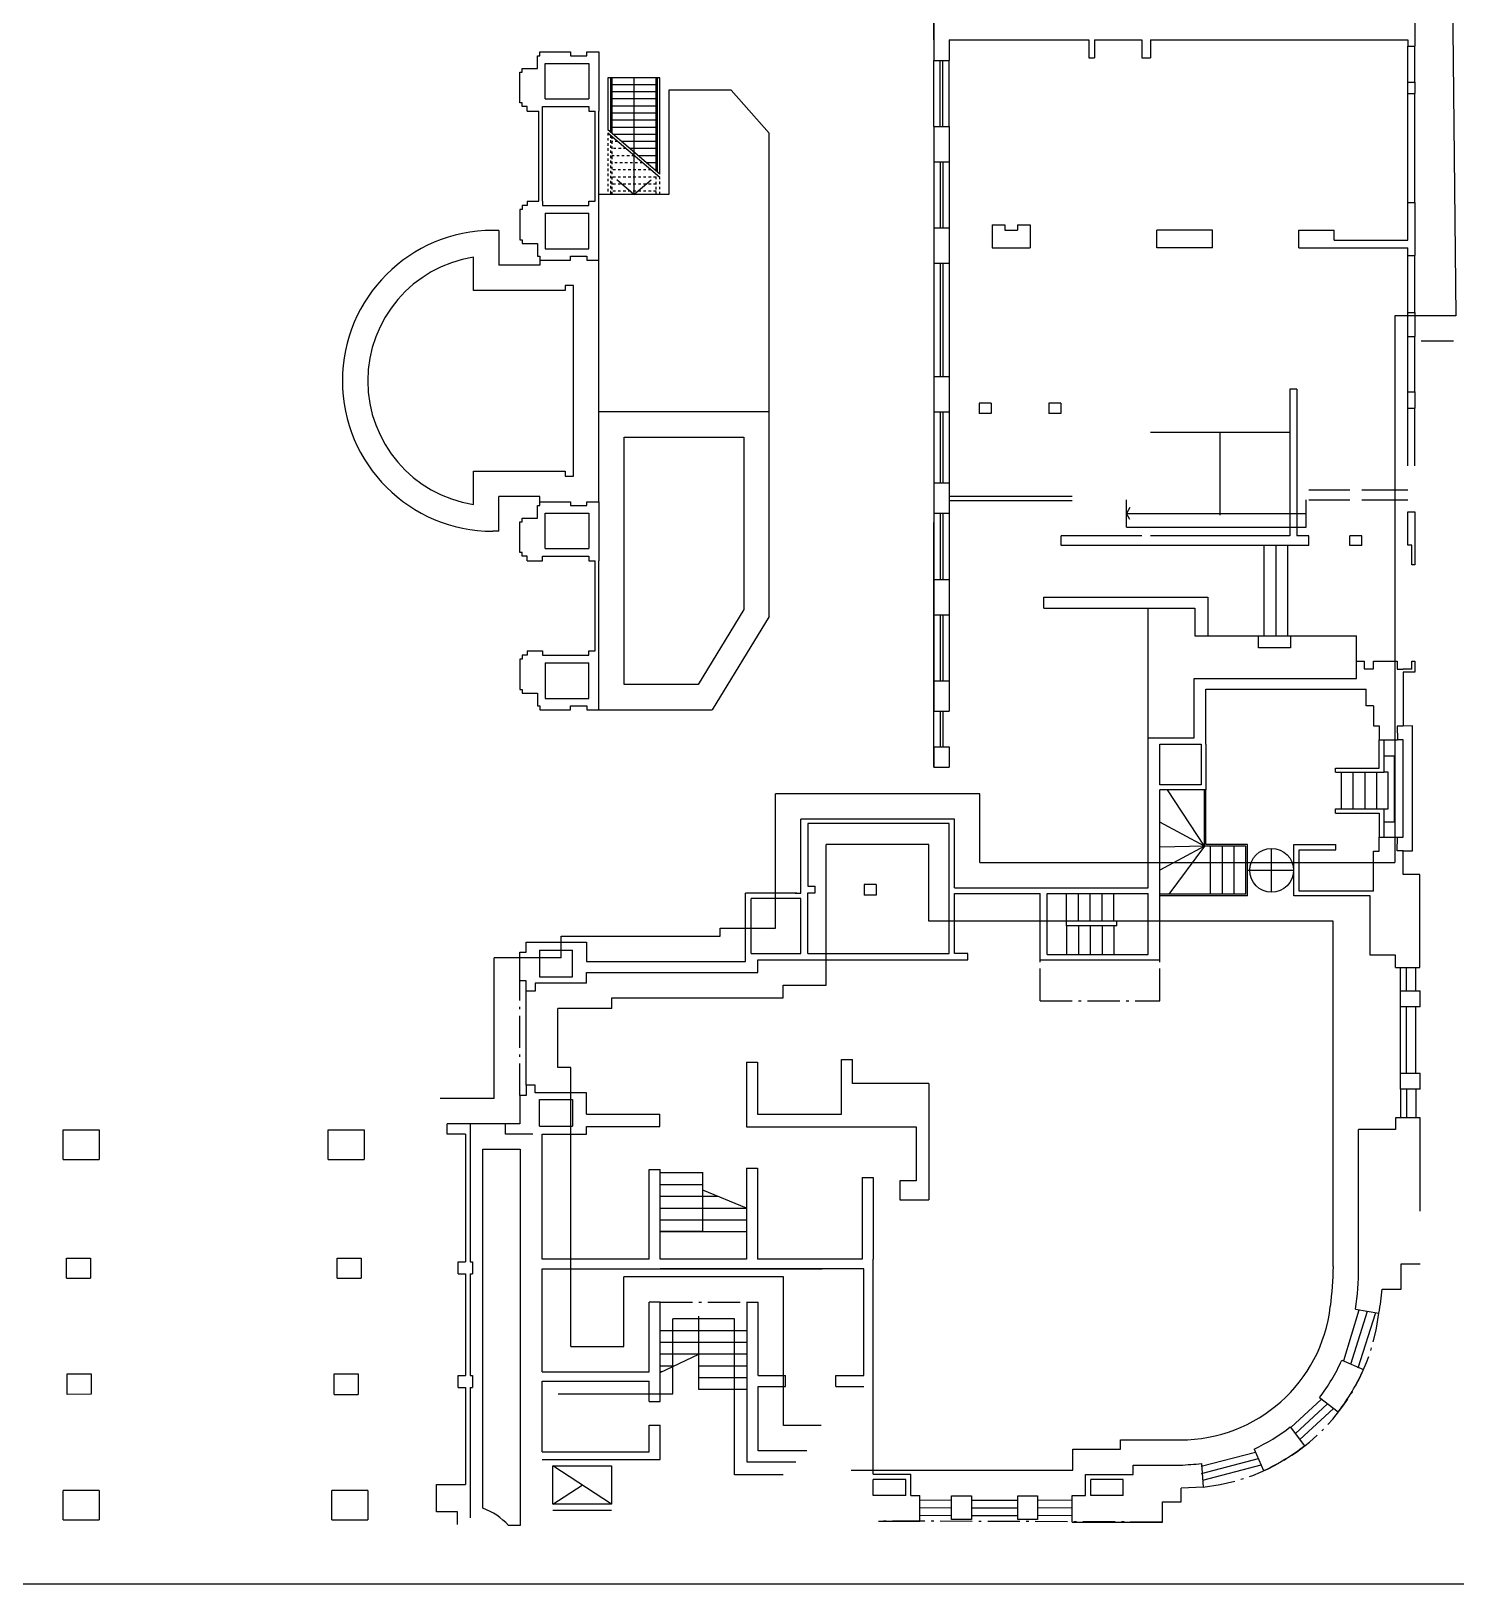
# Model space of a CAD drawing. Header units: metres. Extents: x -115 to 125, y -166 to 0.
# Drawn here: x -49.7 to 6.5, y -166 to -104.7 of the extents above; entities that cross this region are included whole.
import ezdxf

# ---------------------------------------------------------------- set-up
doc = ezdxf.new("R2010")
doc.units = ezdxf.units.M
doc.linetypes.add('DASHDOT2', pattern=[1.778, 1.27, -0.254, 0, -0.254])
doc.linetypes.add('HIDDEN', pattern=[0.375, 0.25, -0.125])
for name, color, linetype in [('ADIF', 150, 'CONTINUOUS'), ('CARPINTERIA', 2, 'CONTINUOUS'), ('EDIFICIOS', 4, 'CONTINUOUS'), ('ESCA', 4, 'CONTINUOUS'), ('ESCALERA', 4, 'CONTINUOUS'), ('LIMITE', 2, 'DASHDOT2'), ('LINE_02', 2, 'CONTINUOUS'), ('LOCALES', 1, 'CONTINUOUS'), ('MARCO', 9, 'Continuous'), ('MUROS-NUEVOS', 3, 'CONTINUOUS'), ('MUROS1', 12, 'CONTINUOUS'), ('TMR', 220, 'CONTINUOUS')]:
    doc.layers.add(name, color=color, linetype=linetype)

msp = doc.modelspace()

# ---------------------------------------------------------------- linework, layer by layer
at = {"layer": 'ADIF', "color": 8}
for p, q in [((5.445, -18.326), (6.482, -115.976)), ((4.084, -115.976), (4.084, -137.542)), ((6.482, -115.976), (4.084, -115.976)), ((-12.304, -134.824), (-20.357, -134.824)), ((-20.357, -140.129), (-20.357, -134.824)), ((-12.304, -137.542), (-12.304, -134.824)), ((-12.304, -137.542), (4.084, -137.542)), ((-22.551, -140.129), (-20.357, -140.129)), ((-22.551, -140.44), (-22.551, -140.129)), ((-28.815, -140.44), (-22.551, -140.44)), ((-28.815, -141.305), (-28.815, -140.44)), ((-28.815, -141.305), (-31.457, -141.305)), ((-31.457, -146.85), (-31.457, -141.305)), ((-31.457, -146.85), (-33.595, -146.85)), ((-24.409, -158.502), (-24.409, -155.544)), ((-21.98, -155.544), (-24.409, -155.544)), ((-21.98, -161.691), (-21.98, -155.544)), ((-28.938, -158.502), (-24.409, -158.502)), ((-20.055, -161.691), (-21.98, -161.691))]:
    msp.add_line(p, q, dxfattribs=at)
at = {"layer": 'CARPINTERIA', "color": 8}
for p, q in [((-13.858, -131.574), (-13.858, -132.974)), ((-13.758, -131.574), (-13.758, -132.974))]:
    msp.add_line(p, q, dxfattribs=at)
at = {"layer": 'EDIFICIOS', "color": 8}
for p, q in [((-14.114, -103.698), (-14.114, -105.898)), ((4.87, -103.679), (4.87, -105.335)), ((-13.514, -105.088), (-7.99, -105.088)), ((-13.514, -105.088), (-13.514, -105.898)), ((-7.99, -105.088), (-7.99, -105.788)), ((-7.77, -105.088), (-7.77, -105.788)), ((-7.77, -105.088), (-5.899, -105.088)), ((-5.899, -105.088), (-5.899, -105.788)), ((-5.569, -105.088), (-5.569, -105.788)), ((-5.569, -105.088), (4.595, -105.088)), ((4.595, -105.088), (4.595, -105.335)), ((4.595, -105.335), (4.87, -105.335)), ((-29.757, -106.214), (-29.757, -105.714)), ((-29.757, -105.714), (-29.657, -105.714)), ((-29.657, -105.714), (-29.657, -105.564)), ((-29.657, -105.564), (-28.457, -105.564)), ((-28.457, -105.564), (-28.457, -105.714)), ((-28.457, -105.714), (-27.807, -105.714)), ((-27.807, -105.714), (-27.807, -105.564)), ((-27.807, -105.564), (-27.327, -105.564)), ((-27.327, -105.564), (-27.327, -107.894)), ((-14.114, -105.898), (-13.514, -105.898)), ((-7.99, -105.788), (-7.77, -105.788)), ((-5.899, -105.788), (-5.569, -105.788)), ((-30.457, -107.564), (-30.457, -106.364)), ((-30.457, -106.364), (-30.357, -106.364)), ((-30.357, -106.364), (-30.357, -106.214)), ((-30.357, -106.214), (-29.757, -106.214)), ((-29.457, -107.414), (-29.457, -106.014)), ((-29.457, -106.014), (-27.727, -106.014)), ((-27.727, -106.014), (-27.727, -107.414)), ((-22.117, -107.064), (-24.567, -107.064)), ((-24.567, -107.064), (-24.567, -111.185)), ((-20.617, -108.764), (-22.117, -107.064)), ((4.595, -107.203), (4.595, -106.756)), ((4.595, -106.756), (4.87, -106.756)), ((4.595, -107.203), (4.87, -107.203)), ((4.87, -106.756), (4.87, -107.203)), ((-30.357, -107.564), (-30.457, -107.564)), ((-30.357, -107.714), (-30.357, -107.564)), ((-30.157, -107.714), (-30.357, -107.714)), ((-30.157, -107.894), (-30.157, -107.714)), ((-29.557, -107.714), (-27.727, -107.714)), ((-29.557, -107.894), (-29.557, -107.714)), ((-29.457, -107.414), (-27.727, -107.414)), ((-27.727, -107.714), (-27.727, -107.894)), ((-30.157, -107.894), (-29.707, -107.894)), ((-30.157, -107.894), (-29.707, -107.894)), ((-29.707, -111.444), (-29.707, -107.894)), ((-29.557, -111.444), (-29.557, -107.894)), ((-27.727, -107.894), (-27.477, -107.894)), ((-27.477, -111.444), (-27.477, -107.894)), ((-27.327, -111.444), (-27.327, -107.894)), ((-20.617, -119.764), (-20.617, -108.764)), ((-14.114, -108.499), (-13.514, -108.499)), ((-14.114, -108.499), (-14.114, -109.899)), ((-13.514, -108.499), (-13.514, -109.899)), ((-14.114, -109.899), (-13.514, -109.899)), ((-30.157, -111.444), (-29.707, -111.444)), ((-30.157, -111.444), (-29.707, -111.444)), ((-30.157, -111.444), (-29.707, -111.444)), ((-30.157, -111.444), (-29.707, -111.444)), ((-30.157, -111.444), (-30.157, -111.624)), ((-29.557, -111.444), (-29.557, -111.624)), ((-27.727, -111.444), (-27.477, -111.444)), ((-27.727, -111.444), (-27.477, -111.444)), ((-27.727, -111.624), (-27.727, -111.444)), ((-24.567, -111.185), (-27.327, -111.185)), ((-27.327, -113.774), (-27.327, -111.444)), ((4.595, -111.496), (4.87, -111.496)), ((4.595, -112.988), (4.595, -111.496)), ((4.87, -111.496), (4.87, -113.587)), ((-30.357, -111.774), (-30.457, -111.774)), ((-30.457, -111.774), (-30.457, -112.974)), ((-30.157, -111.624), (-30.357, -111.624)), ((-30.357, -111.624), (-30.357, -111.774)), ((-29.557, -111.624), (-27.727, -111.624)), ((-29.457, -111.924), (-29.457, -113.324)), ((-29.457, -111.924), (-27.727, -111.924)), ((-27.727, -113.324), (-27.727, -111.924)), ((-31.277, -112.604), (-31.517, -112.604)), ((-31.277, -112.604), (-31.277, -113.974)), ((-14.114, -112.499), (-13.514, -112.499)), ((-14.114, -112.499), (-14.114, -113.899)), ((-13.514, -112.499), (-13.514, -113.899)), ((-11.814, -112.388), (-11.814, -113.288)), ((-11.814, -112.388), (-11.314, -112.388)), ((-11.314, -112.388), (-11.314, -112.588)), ((-11.314, -112.588), (-10.814, -112.588)), ((-10.814, -112.388), (-10.814, -112.588)), ((-10.814, -112.388), (-10.314, -112.388)), ((-10.314, -112.388), (-10.314, -113.288)), ((-5.314, -113.288), (-5.314, -112.588)), ((-3.114, -112.588), (-5.314, -112.588)), ((-3.114, -113.288), (-3.114, -112.588)), ((0.286, -113.288), (0.286, -112.588)), ((0.286, -112.588), (1.686, -112.588)), ((1.686, -112.988), (1.686, -112.588)), ((-30.457, -112.974), (-30.357, -112.974)), ((-30.357, -112.974), (-30.357, -113.124)), ((-30.357, -113.124), (-29.757, -113.124)), ((-29.757, -113.124), (-29.757, -113.624)), ((-29.457, -113.324), (-27.727, -113.324)), ((-11.814, -113.288), (-10.314, -113.288)), ((-3.114, -113.288), (-5.314, -113.288)), ((0.286, -113.288), (4.595, -113.288)), ((1.686, -112.988), (4.595, -112.988)), ((4.595, -113.587), (4.595, -113.288)), ((-29.757, -113.624), (-29.657, -113.624)), ((-29.657, -113.624), (-29.657, -113.774)), ((-29.657, -113.774), (-28.457, -113.774)), ((-29.657, -113.774), (-29.657, -113.974)), ((-28.457, -113.774), (-28.457, -113.624)), ((-28.457, -113.624), (-27.807, -113.624)), ((-27.807, -113.624), (-27.807, -113.774)), ((-27.807, -113.774), (-27.327, -113.774)), ((-27.327, -123.304), (-27.327, -113.774)), ((-14.114, -113.899), (-13.514, -113.899)), ((4.595, -113.587), (4.87, -113.587)), ((-29.657, -113.974), (-31.277, -113.974)), ((4.595, -116.794), (4.595, -115.846)), ((4.595, -115.846), (4.87, -115.846)), ((4.87, -115.846), (4.87, -116.794)), ((4.595, -116.794), (4.87, -116.794)), ((-13.508, -118.374), (-14.108, -118.374)), ((-14.108, -118.374), (-14.108, -119.774)), ((-13.508, -118.374), (-13.508, -119.774)), ((-11.852, -119.419), (-12.329, -119.419)), ((-12.329, -119.419), (-12.329, -119.831)), ((-11.852, -119.419), (-11.852, -119.831)), ((-9.577, -119.419), (-9.577, -119.831)), ((-9.1, -119.419), (-9.577, -119.419)), ((-9.1, -119.419), (-9.1, -119.831)), ((-0.066, -118.869), (-0.066, -124.648)), ((0.209, -118.869), (-0.066, -118.869)), ((0.209, -118.869), (0.209, -124.648)), ((4.595, -119.61), (4.595, -118.968)), ((4.595, -118.968), (4.87, -118.968)), ((4.87, -118.968), (4.87, -119.61)), ((-20.617, -119.764), (-27.327, -119.764)), ((-20.617, -127.834), (-20.617, -119.764)), ((-20.617, -119.764), (-20.617, -119.764)), ((-13.508, -119.774), (-14.108, -119.774)), ((-11.852, -119.831), (-12.329, -119.831)), ((-9.1, -119.831), (-9.577, -119.831)), ((4.595, -119.61), (4.87, -119.61)), ((-4.193, -120.576), (-5.569, -120.576)), ((-2.817, -120.576), (-4.193, -120.576)), ((-1.442, -120.576), (-2.817, -120.576)), ((-2.817, -123.833), (-2.817, -120.576)), ((-0.066, -120.576), (-1.442, -120.576)), ((-31.277, -124.474), (-31.277, -123.104)), ((-29.657, -123.104), (-31.277, -123.104)), ((-29.657, -123.304), (-29.657, -123.104)), ((-13.508, -122.574), (-14.108, -122.574)), ((-14.108, -122.574), (-14.108, -123.774)), ((-13.508, -122.574), (-13.508, -123.774)), ((-29.757, -123.954), (-29.757, -123.454)), ((-29.757, -123.454), (-29.657, -123.454)), ((-29.657, -123.454), (-29.657, -123.304)), ((-29.657, -123.304), (-28.457, -123.304)), ((-28.457, -123.304), (-28.457, -123.454)), ((-28.457, -123.454), (-27.807, -123.454)), ((-27.807, -123.454), (-27.807, -123.304)), ((-27.807, -123.304), (-27.327, -123.304)), ((-27.327, -123.304), (-27.327, -125.634)), ((4.595, -123.702), (4.87, -123.702)), ((4.595, -125.024), (4.595, -123.702)), ((4.87, -123.702), (4.87, -125.033)), ((-30.457, -125.304), (-30.457, -124.104)), ((-30.457, -124.104), (-30.357, -124.104)), ((-30.357, -124.104), (-30.357, -123.954)), ((-30.357, -123.954), (-29.757, -123.954)), ((-29.457, -125.154), (-29.457, -123.754)), ((-29.457, -123.754), (-27.727, -123.754)), ((-27.727, -123.754), (-27.727, -125.154)), ((-13.508, -123.774), (-14.108, -123.774)), ((-14.108, -133.774), (-14.108, -124.125)), ((-31.277, -124.474), (-31.517, -124.474)), ((-9.087, -125.033), (-9.087, -124.648)), ((-5.899, -124.648), (-9.087, -124.648)), ((-0.066, -124.648), (-5.569, -124.648)), ((0.68, -124.648), (0.209, -124.648)), ((0.68, -125.033), (0.68, -124.648)), ((2.297, -125.033), (2.297, -124.648)), ((2.777, -124.648), (2.297, -124.648)), ((2.777, -125.033), (2.777, -124.648)), ((-30.357, -125.304), (-30.457, -125.304)), ((-30.357, -125.454), (-30.357, -125.304)), ((-30.157, -125.454), (-30.357, -125.454)), ((-30.157, -125.634), (-30.157, -125.454)), ((-29.557, -125.454), (-27.727, -125.454)), ((-29.557, -125.634), (-29.557, -125.454)), ((-29.457, -125.154), (-27.727, -125.154)), ((-27.727, -125.454), (-27.727, -125.634)), ((0.68, -125.033), (-9.087, -125.033)), ((2.777, -125.033), (2.297, -125.033)), ((4.748, -125.024), (4.595, -125.024)), ((4.748, -125.793), (4.748, -125.024)), ((4.87, -125.033), (4.87, -125.793)), ((-30.157, -125.634), (-29.557, -125.634)), ((-30.157, -125.634), (-29.557, -125.634)), ((-27.727, -125.634), (-27.477, -125.634)), ((-27.477, -129.184), (-27.477, -125.634)), ((-27.327, -129.184), (-27.327, -125.634)), ((4.87, -125.793), (4.748, -125.793)), ((-14.108, -126.374), (-13.508, -126.374)), ((-14.108, -126.374), (-14.108, -127.724)), ((-13.508, -126.374), (-13.508, -127.764)), ((-9.777, -127.504), (-9.777, -127.069)), ((-9.777, -127.069), (-3.3, -127.069)), ((-3.3, -127.069), (-3.3, -128.597)), ((-20.617, -127.834), (-22.857, -131.514)), ((-14.108, -127.764), (-13.508, -127.764)), ((-9.777, -127.504), (-3.814, -127.504)), ((-3.814, -127.504), (-3.814, -128.597)), ((-3.814, -128.597), (-3.3, -128.597)), ((-1.307, -129.072), (-1.307, -128.597)), ((-1.307, -128.597), (-0.042, -128.597)), ((-0.042, -128.597), (-0.042, -129.072)), ((-30.157, -129.184), (-29.557, -129.184)), ((-30.157, -129.184), (-29.557, -129.184)), ((-30.157, -129.184), (-29.557, -129.184)), ((-30.157, -129.184), (-29.557, -129.184)), ((-30.157, -129.184), (-30.157, -129.364)), ((-29.557, -129.184), (-29.557, -129.364)), ((-27.727, -129.184), (-27.477, -129.184)), ((-27.727, -129.184), (-27.477, -129.184)), ((-27.727, -129.364), (-27.727, -129.184)), ((-27.327, -131.514), (-27.327, -129.184)), ((-0.042, -129.072), (-1.307, -129.072)), ((-30.357, -129.514), (-30.457, -129.514)), ((-30.457, -129.514), (-30.457, -130.714)), ((-30.157, -129.364), (-30.357, -129.364)), ((-30.357, -129.364), (-30.357, -129.514)), ((-29.557, -129.364), (-27.727, -129.364)), ((-29.457, -129.664), (-29.457, -131.064)), ((-29.457, -129.664), (-27.727, -129.664)), ((-27.727, -131.064), (-27.727, -129.664)), ((2.561, -129.59), (2.868, -129.59)), ((2.561, -130.283), (2.561, -129.59)), ((2.868, -129.59), (2.868, -129.905)), ((3.24, -129.593), (4.176, -129.593)), ((3.24, -129.905), (3.24, -129.593)), ((4.176, -129.593), (4.176, -129.915)), ((4.748, -129.593), (4.87, -129.593)), ((4.748, -129.915), (4.748, -129.593)), ((4.87, -129.593), (4.87, -130.029)), ((-14.108, -130.374), (-13.508, -130.374)), ((-14.108, -130.374), (-14.108, -131.574)), ((-13.508, -130.374), (-13.508, -131.574)), ((-3.836, -132.618), (-3.836, -130.283)), ((-3.836, -130.283), (2.561, -130.283)), ((2.868, -129.905), (3.24, -129.905)), ((4.176, -129.915), (4.408, -129.915)), ((4.748, -129.915), (4.408, -129.915)), ((4.408, -130.029), (4.408, -130.261)), ((4.408, -130.029), (4.408, -132.154)), ((4.87, -130.029), (4.408, -130.029)), ((-30.457, -130.714), (-30.357, -130.714)), ((-30.357, -130.714), (-30.357, -130.864)), ((-30.357, -130.864), (-29.757, -130.864)), ((-29.757, -130.864), (-29.757, -131.364)), ((-29.457, -131.064), (-27.727, -131.064)), ((-3.374, -132.875), (-3.374, -130.699)), ((-3.374, -130.699), (2.948, -130.699)), ((2.948, -131.359), (2.948, -130.699)), ((-29.757, -131.364), (-29.657, -131.364)), ((-29.657, -131.364), (-29.657, -131.514)), ((-29.657, -131.514), (-28.457, -131.514)), ((-28.457, -131.514), (-28.457, -131.364)), ((-28.457, -131.364), (-27.807, -131.364)), ((-27.807, -131.364), (-27.807, -131.514)), ((-27.807, -131.514), (-27.327, -131.514)), ((-27.327, -131.514), (-22.857, -131.514)), ((-14.108, -131.574), (-13.508, -131.574)), ((3.241, -131.359), (2.948, -131.359)), ((3.241, -131.359), (3.241, -132.15)), ((3.241, -132.15), (3.241, -132.15)), ((3.241, -132.15), (3.458, -132.15)), ((3.458, -132.15), (3.458, -132.694)), ((4.408, -132.154), (4.177, -132.154)), ((4.177, -132.154), (4.178, -132.694)), ((-5.652, -138.542), (-5.652, -132.618)), ((-5.652, -132.618), (-3.836, -132.618)), ((-5.19, -134.47), (-5.19, -132.875)), ((-5.19, -132.875), (-3.569, -132.875)), ((-3.569, -132.875), (-3.569, -134.47)), ((-3.374, -132.875), (-3.374, -134.666)), ((3.458, -132.694), (4.178, -132.694)), ((-14.108, -132.974), (-14.108, -133.774)), ((-14.108, -132.974), (-13.508, -132.974)), ((-13.508, -132.974), (-13.508, -133.774)), ((-14.108, -133.774), (-13.508, -133.774)), ((-3.569, -134.47), (-5.19, -134.47)), ((-3.374, -134.666), (-5.19, -134.666)), ((-5.19, -141.374), (-5.19, -134.666)), ((-19.357, -138.751), (-19.357, -135.824)), ((-13.304, -135.824), (-19.357, -135.824)), ((-13.505, -136), (-19.088, -136)), ((-19.088, -136), (-19.088, -138.475)), ((-13.505, -141.131), (-13.505, -136)), ((-13.304, -138.542), (-13.304, -135.824)), ((3.458, -136.541), (4.178, -136.542)), ((3.458, -137.086), (3.458, -136.541)), ((4.177, -137.081), (4.178, -136.542)), ((0.097, -136.83), (1.754, -136.83)), ((0.097, -138.854), (0.097, -136.83)), ((0.304, -137.038), (1.754, -137.038)), ((0.304, -138.674), (0.304, -137.038)), ((1.754, -137.038), (1.754, -136.83)), ((3.241, -137.086), (3.458, -137.086)), ((3.241, -137.086), (3.241, -137.086)), ((3.241, -138.674), (3.241, -137.086)), ((4.408, -137.081), (4.177, -137.081)), ((4.408, -138.015), (4.408, -137.081)), ((-16.864, -138.412), (-16.864, -138.825)), ((-16.387, -138.412), (-16.864, -138.412)), ((-16.387, -138.412), (-16.387, -138.825)), ((5.072, -138.015), (4.408, -138.015)), ((5.072, -141.681), (5.072, -138.015)), ((-21.551, -140.938), (-21.551, -138.751)), ((-19.518, -138.751), (-21.551, -138.751)), ((-19.357, -138.958), (-21.323, -138.958)), ((-21.323, -141.129), (-21.323, -138.958)), ((-19.586, -138.751), (-19.357, -138.751)), ((-19.357, -141.129), (-19.357, -138.958)), ((-19.088, -138.475), (-18.796, -138.475)), ((-19.088, -138.751), (-19.088, -138.735)), ((-19.088, -138.735), (-18.796, -138.735)), ((-19.088, -141.131), (-19.088, -138.735)), ((-18.796, -138.735), (-18.796, -138.475)), ((-16.387, -138.825), (-16.864, -138.825)), ((-13.304, -138.542), (-5.652, -138.542)), ((-13.304, -141.131), (-13.304, -138.768)), ((-13.304, -138.768), (-9.923, -138.768)), ((-9.923, -141.374), (-9.923, -138.768)), ((-9.634, -141.165), (-9.634, -138.768)), ((-9.634, -138.768), (-5.652, -138.768)), ((-5.652, -141.165), (-5.652, -138.768)), ((3.107, -138.854), (0.097, -138.854)), ((3.241, -138.674), (0.304, -138.674)), ((3.107, -141.194), (3.107, -138.854)), ((-8.872, -140.042), (-8.872, -139.847)), ((-6.885, -139.847), (-8.872, -139.847)), ((-6.885, -140.042), (-8.872, -140.042)), ((-6.885, -140.042), (-6.885, -139.847)), ((-30.205, -140.679), (-27.815, -140.679)), ((-30.205, -141.07), (-30.205, -140.679)), ((-27.815, -140.679), (-27.815, -141.44)), ((-30.457, -142.203), (-30.457, -141.07)), ((-30.457, -141.07), (-30.205, -141.07)), ((-29.678, -140.994), (-29.678, -142.05)), ((-29.678, -140.994), (-28.367, -140.994)), ((-28.367, -142.05), (-28.367, -140.994)), ((-27.815, -141.44), (-21.551, -141.44)), ((-21.551, -141.44), (-21.551, -140.938)), ((-21.323, -141.129), (-19.357, -141.129)), ((-21.053, -141.374), (-19.088, -141.374)), ((-21.053, -141.876), (-21.053, -141.374)), ((-19.088, -141.131), (-13.505, -141.131)), ((-19.088, -141.374), (-12.77, -141.374)), ((-12.77, -141.131), (-13.304, -141.131)), ((-12.77, -141.374), (-12.77, -141.131)), ((-9.923, -141.374), (-5.19, -141.374)), ((-9.634, -141.165), (-5.652, -141.165)), ((4.107, -141.194), (3.107, -141.194)), ((4.107, -141.681), (4.107, -141.194)), ((-29.678, -142.05), (-28.367, -142.05)), ((-27.815, -142.305), (-27.815, -141.876)), ((-27.815, -141.876), (-21.053, -141.876)), ((4.107, -141.681), (5.072, -141.681)), ((-30.206, -142.203), (-30.457, -142.203)), ((-30.206, -142.617), (-30.206, -142.203)), ((-29.849, -142.617), (-30.206, -142.617)), ((-29.849, -142.305), (-29.849, -142.617)), ((-27.815, -142.305), (-29.849, -142.305)), ((4.304, -143.236), (4.304, -142.605)), ((4.304, -142.605), (5.079, -142.605)), ((5.079, -143.236), (5.079, -142.605)), ((5.079, -143.236), (4.304, -143.236)), ((5.079, -143.236), (5.079, -143.236)), ((-21.511, -145.414), (-21.075, -145.414)), ((-21.511, -145.414), (-21.511, -147.966)), ((-21.075, -145.414), (-21.075, -147.468)), ((-17.756, -145.304), (-17.32, -145.304)), ((-17.756, -147.468), (-17.756, -145.304)), ((-17.32, -146.258), (-17.32, -145.304)), ((-29.849, -146.318), (-30.206, -146.318)), ((-30.206, -146.318), (-30.206, -146.733)), ((-29.849, -146.631), (-29.849, -146.318)), ((-14.313, -146.258), (-17.32, -146.258)), ((-14.313, -146.258), (-14.313, -150.849)), ((4.304, -145.847), (5.079, -145.847)), ((4.304, -146.477), (4.304, -145.847)), ((5.079, -146.477), (5.079, -145.847)), ((-30.457, -146.733), (-30.457, -147.85)), ((-30.206, -146.733), (-30.457, -146.733)), ((-27.815, -146.631), (-29.849, -146.631)), ((-29.678, -146.885), (-28.367, -146.885)), ((-29.678, -147.942), (-29.678, -146.885)), ((-28.367, -146.885), (-28.367, -147.942)), ((-27.815, -147.461), (-27.815, -146.631)), ((5.079, -146.477), (4.304, -146.477)), ((5.079, -146.477), (5.079, -146.477)), ((-27.815, -147.461), (-24.931, -147.461)), ((-24.931, -147.959), (-24.931, -147.461)), ((-21.075, -147.468), (-17.756, -147.468)), ((4.108, -147.617), (4.108, -148.078)), ((5.078, -147.617), (4.108, -147.617)), ((5.078, -151.295), (5.078, -147.617)), ((-48.475, -149.252), (-48.475, -148.089)), ((-48.475, -148.089), (-47.057, -148.089)), ((-47.057, -148.089), (-47.057, -149.252)), ((-38.013, -149.252), (-38.013, -148.089)), ((-38.013, -148.089), (-36.595, -148.089)), ((-36.595, -148.089), (-36.595, -149.252)), ((-33.318, -148.256), (-33.318, -147.85)), ((-32.409, -147.85), (-33.318, -147.85)), ((-32.409, -147.85), (-32.409, -153.29)), ((-31.012, -148.256), (-31.012, -147.85)), ((-30.457, -147.85), (-31.012, -147.85)), ((-29.678, -147.942), (-28.367, -147.942)), ((-27.815, -147.959), (-24.931, -147.959)), ((-27.815, -148.256), (-27.815, -147.959)), ((-21.511, -147.966), (-14.811, -147.966)), ((-14.811, -147.966), (-14.811, -150.103)), ((2.65, -153.528), (2.65, -148.078)), ((4.108, -148.078), (2.65, -148.078)), ((-32.595, -148.256), (-33.318, -148.256)), ((-32.595, -148.256), (-32.595, -153.29)), ((-29.938, -148.256), (-31.012, -148.256)), ((-29.565, -153.19), (-29.565, -148.256)), ((-29.565, -148.256), (-27.815, -148.256)), ((-48.475, -149.252), (-47.057, -149.252)), ((-38.013, -149.252), (-36.595, -149.252)), ((-25.345, -153.19), (-25.345, -149.656)), ((-25.345, -149.656), (-24.909, -149.656)), ((-24.909, -153.19), (-24.909, -149.656)), ((-21.512, -149.592), (-21.076, -149.592)), ((-21.512, -149.592), (-21.512, -153.19)), ((-21.076, -149.592), (-21.076, -153.19)), ((-16.938, -149.966), (-16.938, -153.19)), ((-16.938, -149.966), (-16.502, -149.966)), ((-16.502, -149.966), (-16.502, -153.19)), ((-15.455, -150.103), (-15.455, -150.849)), ((-14.811, -150.103), (-15.455, -150.103)), ((-15.455, -150.849), (-14.313, -150.849)), ((-48.337, -153.941), (-48.337, -153.145)), ((-48.337, -153.145), (-47.395, -153.145)), ((-47.395, -153.145), (-47.395, -153.941)), ((-37.658, -153.941), (-37.658, -153.145)), ((-37.658, -153.145), (-36.717, -153.145)), ((-36.717, -153.145), (-36.717, -153.941)), ((-32.885, -153.767), (-32.885, -153.29)), ((-32.885, -153.29), (-32.595, -153.29)), ((-32.409, -153.29), (-32.32, -153.29)), ((-32.32, -153.29), (-32.32, -153.767)), ((-25.345, -153.19), (-29.565, -153.19)), ((-29.565, -157.628), (-29.565, -153.564)), ((-29.565, -153.564), (-25.345, -153.564)), ((-29.565, -153.564), (-18.516, -153.564)), ((-21.512, -153.19), (-24.909, -153.19)), ((-16.876, -153.564), (-24.909, -153.564)), ((-16.938, -153.19), (-21.076, -153.19)), ((-16.876, -157.773), (-16.876, -153.564)), ((-16.502, -161.667), (-16.502, -153.19)), ((4.328, -153.373), (5.078, -153.373)), ((4.328, -154.373), (4.328, -153.373)), ((-48.337, -153.941), (-47.395, -153.941)), ((-37.658, -153.941), (-36.717, -153.941)), ((-32.885, -153.767), (-32.595, -153.767)), ((-32.595, -153.767), (-32.595, -157.776)), ((-32.409, -153.767), (-32.32, -153.767)), ((-32.409, -153.767), (-32.409, -157.776)), ((3.578, -154.373), (4.328, -154.373)), ((-25.345, -157.628), (-25.345, -154.885)), ((-24.909, -154.885), (-25.345, -154.885)), ((-24.909, -158.803), (-24.909, -154.885)), ((-21.48, -154.885), (-21.044, -154.885)), ((-21.48, -161.191), (-21.48, -154.885)), ((-21.044, -157.773), (-21.044, -154.885)), ((-23.382, -158.335), (-23.382, -155.439)), ((2.528, -155.163), (3.446, -155.317)), ((1.985, -157.174), (2.841, -157.539)), ((-48.318, -158.522), (-48.318, -157.715)), ((-48.318, -157.715), (-47.364, -157.715)), ((-47.364, -157.715), (-47.364, -158.512)), ((-37.783, -158.522), (-37.783, -157.715)), ((-37.783, -157.715), (-36.83, -157.715)), ((-36.83, -157.715), (-36.83, -158.522)), ((-32.885, -157.776), (-32.595, -157.776)), ((-32.885, -158.253), (-32.885, -157.776)), ((-32.409, -157.776), (-32.32, -157.776)), ((-32.32, -157.776), (-32.32, -158.253)), ((-29.565, -157.628), (-25.345, -157.628)), ((-29.565, -160.783), (-29.565, -158.002)), ((-29.565, -158.002), (-25.345, -158.002)), ((-25.345, -158.803), (-25.345, -158.002)), ((-21.044, -157.773), (-19.968, -157.773)), ((-19.968, -158.209), (-19.968, -157.773)), ((-17.976, -157.773), (-16.876, -157.773)), ((-17.976, -158.209), (-17.976, -157.773)), ((-47.364, -158.512), (-48.318, -158.522)), ((-37.783, -158.522), (-36.83, -158.522)), ((-32.885, -158.253), (-32.595, -158.253)), ((-32.595, -158.253), (-32.595, -162.077)), ((-32.409, -158.253), (-32.32, -158.253)), ((-32.409, -158.253), (-32.409, -163.392)), ((-21.044, -160.755), (-21.044, -158.209)), ((-21.044, -158.209), (-19.968, -158.209)), ((-17.976, -158.209), (-16.876, -158.209)), ((1.104, -158.649), (1.845, -159.212)), ((-25.345, -158.803), (-24.909, -158.803)), ((-25.345, -159.737), (-24.909, -159.737)), ((-25.345, -160.783), (-25.345, -159.737)), ((-24.909, -161.094), (-24.909, -159.737)), ((-0.049, -159.807), (0.517, -160.546)), ((-29.565, -160.783), (-25.345, -160.783)), ((-29.565, -161.094), (-24.909, -161.094)), ((-19.119, -160.755), (-21.044, -160.755)), ((-1.472, -160.678), (-1.097, -161.53)), ((-19.555, -161.191), (-21.48, -161.191)), ((-16.502, -161.667), (-15.025, -161.667)), ((-15.024, -162.509), (-15.025, -161.667)), ((-8.13, -162.513), (-8.13, -161.68)), ((-8.13, -161.68), (-6.247, -161.68)), ((-6.247, -161.316), (-4.389, -161.316)), ((-6.247, -161.68), (-6.247, -161.316)), ((-6.247, -161.68), (-6.247, -161.68)), ((-3.551, -161.251), (-3.484, -162.18)), ((-47.057, -162.31), (-48.475, -162.31)), ((-48.475, -163.477), (-48.475, -162.31)), ((-47.057, -162.31), (-47.057, -163.477)), ((-36.45, -162.31), (-37.869, -162.31)), ((-37.869, -163.477), (-37.869, -162.31)), ((-36.45, -162.31), (-36.45, -163.477)), ((-33.734, -162.077), (-32.595, -162.077)), ((-33.734, -163.155), (-33.734, -162.077)), ((-16.502, -162.509), (-16.502, -161.886)), ((-15.221, -161.886), (-16.502, -161.886)), ((-15.22, -162.509), (-15.221, -161.886)), ((-7.919, -162.509), (-7.919, -161.886)), ((-6.638, -161.886), (-7.919, -161.886)), ((-6.637, -162.509), (-6.638, -161.886)), ((-3.484, -162.18), (-4.355, -162.225)), ((-4.355, -162.758), (-4.355, -162.225)), ((-15.22, -162.509), (-16.502, -162.509)), ((-15.024, -162.509), (-14.672, -162.509)), ((-14.672, -163.522), (-14.672, -162.509)), ((-13.418, -162.518), (-12.631, -162.518)), ((-13.418, -163.46), (-13.418, -162.518)), ((-12.631, -162.518), (-12.631, -163.46)), ((-10.803, -163.46), (-10.803, -162.518)), ((-10.803, -162.518), (-10.016, -162.518)), ((-10.016, -162.518), (-10.016, -163.46)), ((-8.655, -162.513), (-8.13, -162.513)), ((-8.655, -163.558), (-8.655, -162.513)), ((-6.637, -162.509), (-7.919, -162.509)), ((-5.083, -162.758), (-4.355, -162.758)), ((-5.083, -163.558), (-5.083, -162.758)), ((-48.475, -163.477), (-47.057, -163.477)), ((-37.869, -163.477), (-36.45, -163.477)), ((-32.912, -163.155), (-33.734, -163.155)), ((-32.912, -163.654), (-32.912, -163.155)), ((-16.298, -163.522), (-14.672, -163.522)), ((-12.631, -163.46), (-13.418, -163.46)), ((-10.016, -163.46), (-10.803, -163.46)), ((-8.655, -163.558), (-5.083, -163.558))]:
    msp.add_line(p, q, dxfattribs=at)
at = {"layer": 'EDIFICIOS', "color": 8, "linetype": 'Continuous'}
for p, q in [((-24.924, -106.577), (-26.974, -106.577)), ((-26.974, -106.577), (-26.974, -108.63)), ((-26.874, -106.577), (-26.874, -108.716)), ((-26.824, -106.577), (-26.824, -108.759)), ((-25.949, -106.577), (-25.949, -111.185)), ((-25.074, -110.259), (-25.074, -106.577)), ((-25.024, -110.301), (-25.024, -106.577)), ((-24.924, -110.387), (-24.924, -106.577)), ((-25.074, -106.857), (-26.824, -106.857)), ((-25.074, -107.137), (-26.824, -107.137)), ((-25.074, -107.417), (-26.824, -107.417)), ((-25.074, -107.697), (-26.824, -107.697)), ((-25.074, -107.977), (-26.824, -107.977)), ((-25.074, -108.257), (-26.824, -108.257)), ((-24.924, -110.387), (-26.974, -108.63)), ((-24.924, -110.519), (-26.974, -108.762)), ((-25.074, -108.537), (-26.824, -108.537)), ((-25.074, -108.817), (-26.756, -108.817)), ((-25.074, -109.097), (-26.429, -109.097)), ((-25.074, -109.377), (-26.102, -109.377)), ((-25.074, -109.657), (-25.776, -109.657)), ((-25.074, -109.937), (-25.449, -109.937)), ((-25.074, -110.217), (-25.122, -110.217)), ((-25.949, -111.185), (-26.626, -110.604)), ((-25.949, -111.185), (-25.271, -110.604))]:
    msp.add_line(p, q, dxfattribs=at)
at = {"layer": 'EDIFICIOS', "color": 8}
for centre, radius, start, end in [((-31.517, -118.539), 5.935, 90, -90), ((-9.198, -153.464), 11.849, -8.24529, -0.31203), ((-4.731, -153.696), 8.336, -11.2124, -4.65804), ((-4.77, -154.139), 7.406, -37.51723, -24.18934), ((-4.77, -154.139), 8.336, -37.48253, -24.068), ((-4.6, -153.965), 7.406, -65.01461, -52.0757), ((-4.6, -153.965), 8.336, -65.15258, -52.13072), ((-7.724, -112.711), 48.719, -86.07446, -85.08627)]:
    msp.add_arc(centre, radius, start, end, dxfattribs=at)
at = {"layer": 'ESCA', "color": 8, "linetype": 'HIDDEN', "ltscale": 0.1}
for p, q in [((-26.974, -108.762), (-26.974, -111.185)), ((-26.874, -108.847), (-26.874, -111.185)), ((-26.824, -108.89), (-26.824, -111.185)), ((-26.583, -109.097), (-26.824, -109.097)), ((-26.256, -109.377), (-26.824, -109.377)), ((-25.929, -109.657), (-26.824, -109.657)), ((-25.603, -109.937), (-26.824, -109.937)), ((-25.276, -110.217), (-26.824, -110.217)), ((-25.074, -110.497), (-26.824, -110.497)), ((-25.074, -110.777), (-26.824, -110.777)), ((-25.074, -111.185), (-25.074, -110.39)), ((-24.924, -111.179), (-24.924, -110.519)), ((-25.074, -111.057), (-26.824, -111.057))]:
    msp.add_line(p, q, dxfattribs=at)
at = {"layer": 'ESCALERA', "color": 8}
for p, q in [((-3.438, -136.891), (-4.89, -134.666)), ((-3.438, -136.891), (-5.19, -135.944)), ((-3.438, -136.891), (-5.19, -136.939)), ((-3.438, -136.891), (-5.19, -137.839)), ((-3.438, -136.891), (-4.842, -138.786)), ((-3.193, -138.786), (-3.193, -136.891)), ((-2.728, -138.786), (-2.728, -136.891)), ((-2.263, -138.786), (-2.263, -136.891)), ((-8.872, -139.847), (-8.872, -138.768)), ((-8.407, -139.847), (-8.407, -138.768)), ((-7.941, -139.847), (-7.941, -138.768)), ((-7.476, -139.847), (-7.476, -138.768)), ((-7.011, -139.847), (-7.011, -138.768)), ((-8.872, -140.042), (-8.872, -141.165)), ((-8.407, -140.042), (-8.407, -141.165)), ((-7.941, -140.042), (-7.941, -141.165)), ((-7.476, -140.042), (-7.476, -141.165)), ((-7.011, -140.042), (-7.011, -141.165)), ((-24.909, -149.774), (-23.217, -149.774)), ((-23.229, -152.1), (-23.229, -149.774)), ((-24.909, -150.239), (-23.217, -150.239)), ((-21.512, -151.17), (-23.229, -150.467)), ((-24.909, -150.704), (-22.649, -150.704)), ((-24.909, -151.17), (-21.512, -151.17)), ((-24.909, -151.635), (-21.512, -151.635)), ((-24.909, -152.1), (-21.512, -152.1)), ((-23.229, -152.1), (-24.909, -152.1)), ((-21.48, -156.009), (-24.909, -156.009)), ((-21.48, -156.474), (-24.909, -156.474)), ((-24.909, -157.658), (-23.382, -156.94)), ((-21.48, -156.94), (-24.909, -156.94)), ((-24.372, -157.405), (-24.909, -157.405)), ((-21.48, -157.405), (-23.382, -157.405)), ((-24.866, -157.638), (-24.909, -157.638)), ((-21.48, -157.87), (-23.382, -157.87)), ((-21.48, -158.335), (-23.382, -158.335)), ((-29.15, -162.858), (-29.15, -161.338)), ((-29.15, -161.338), (-26.836, -161.338)), ((-26.836, -162.858), (-29.15, -161.338)), ((-26.836, -161.338), (-26.836, -162.858)), ((-29.15, -162.858), (-27.993, -162.098)), ((-26.836, -162.858), (-29.15, -162.858)), ((-29.15, -163.09), (-26.836, -163.09))]:
    msp.add_line(p, q, dxfattribs=at)
at = {"layer": 'LIMITE', "color": 8}
for p, q in [((6.388, -116.976), (5.064, -116.976)), ((-9.923, -142.991), (-9.923, -141.374)), ((-5.19, -142.991), (-5.19, -141.374)), ((-30.457, -146.733), (-30.457, -142.203)), ((-9.923, -142.991), (-5.19, -142.991)), ((-24.909, -154.885), (-21.48, -154.885)), ((-5.083, -163.558), (-16.298, -163.522))]:
    msp.add_line(p, q, dxfattribs=at)
msp.add_arc((-4.277, -154.449), 7.772, -84.14211, -6.41595, dxfattribs=at)
at = {"layer": 'LINE_02', "color": 8}
for p, q in [((4.595, -106.756), (4.595, -105.335)), ((4.87, -106.756), (4.87, -105.335)), ((-14.114, -108.498), (-14.114, -105.898)), ((-14.114, -108.499), (-14.114, -105.899)), ((-13.864, -108.498), (-13.864, -105.898)), ((-13.864, -108.499), (-13.864, -105.899)), ((-13.764, -108.498), (-13.764, -105.898)), ((-13.764, -108.499), (-13.764, -105.899)), ((-13.514, -108.498), (-13.514, -105.898)), ((4.595, -111.496), (4.595, -107.203)), ((4.87, -111.496), (4.87, -107.203)), ((-14.114, -109.899), (-14.114, -112.499)), ((-13.864, -109.899), (-13.864, -112.499)), ((-13.764, -109.899), (-13.764, -112.499)), ((-13.514, -109.899), (-13.514, -112.499)), ((-14.114, -113.899), (-14.114, -118.374)), ((-13.858, -113.899), (-13.858, -118.374)), ((-13.758, -113.899), (-13.758, -118.374)), ((-13.514, -113.899), (-13.508, -118.374)), ((4.595, -115.846), (4.595, -113.587)), ((4.87, -115.846), (4.87, -113.587)), ((4.595, -118.968), (4.595, -116.794)), ((4.87, -118.968), (4.87, -116.794)), ((-14.108, -119.774), (-14.108, -122.574)), ((-13.858, -119.774), (-13.858, -122.574)), ((-13.758, -119.774), (-13.758, -122.574)), ((-13.508, -119.774), (-13.508, -122.574)), ((4.595, -121.896), (4.595, -119.61)), ((4.87, -121.896), (4.87, -119.61)), ((-14.108, -120.109), (-14.108, -122.319)), ((0.68, -122.842), (2.297, -122.842)), ((2.777, -122.842), (4.595, -122.842)), ((-6.51, -124.313), (-6.51, -123.228)), ((-6.379, -123.538), (-6.51, -123.774)), ((0.575, -124.313), (0.575, -123.228)), ((0.68, -123.228), (2.297, -123.228)), ((2.777, -123.228), (4.595, -123.228)), ((-14.108, -123.774), (-14.108, -126.374)), ((-13.858, -123.774), (-13.858, -126.374)), ((-13.758, -123.774), (-13.758, -126.374)), ((-13.508, -123.774), (-13.508, -126.374)), ((-6.379, -124.01), (-6.51, -123.774)), ((-6.51, -123.774), (0.575, -123.774)), ((-6.51, -124.313), (0.575, -124.313)), ((-1.074, -128.597), (-1.074, -125.056)), ((-0.609, -128.597), (-0.609, -125.056)), ((-0.143, -128.597), (-0.143, -125.056)), ((-14.108, -127.764), (-14.108, -130.374)), ((-13.858, -127.764), (-13.858, -130.374)), ((-13.758, -127.764), (-13.758, -130.374)), ((-13.508, -127.764), (-13.508, -130.374)), ((-3.3, -128.597), (2.561, -128.597)), ((2.561, -129.59), (2.561, -128.597)), ((4.775, -132.152), (4.408, -132.154)), ((4.775, -137.081), (4.775, -132.152)), ((3.458, -133.817), (3.458, -132.694)), ((3.654, -133.973), (3.654, -132.694)), ((4.403, -132.7), (4.178, -132.694)), ((4.403, -136.542), (4.403, -132.7)), ((4.071, -133.347), (3.654, -133.347)), ((4.071, -135.931), (4.071, -133.347)), ((1.743, -133.973), (1.743, -133.817)), ((1.743, -133.817), (3.458, -133.817)), ((1.743, -133.973), (3.654, -133.973)), ((1.975, -135.422), (1.975, -133.973)), ((2.44, -135.422), (2.44, -133.973)), ((2.906, -135.422), (2.906, -133.973)), ((3.371, -135.422), (3.371, -133.973)), ((3.816, -133.973), (3.654, -133.973)), ((3.816, -135.422), (3.816, -133.973)), ((-3.438, -136.891), (-3.437, -134.666)), ((-3.375, -136.828), (-3.374, -134.666)), ((1.743, -135.598), (1.743, -135.422)), ((1.743, -135.422), (3.654, -135.422)), ((1.743, -135.598), (3.458, -135.598)), ((3.458, -135.598), (3.458, -136.541)), ((3.654, -135.422), (3.816, -135.422)), ((3.654, -136.541), (3.654, -135.422)), ((3.654, -135.931), (4.071, -135.931)), ((4.178, -136.542), (4.403, -136.542)), ((-1.797, -136.891), (-3.438, -136.891)), ((-1.734, -136.828), (-3.375, -136.828)), ((-1.797, -138.786), (-1.797, -136.891)), ((-1.734, -138.849), (-1.734, -136.828)), ((-0.785, -138.708), (-0.785, -136.98)), ((4.408, -137.081), (4.775, -137.081)), ((-1.734, -137.844), (0.097, -137.844)), ((-1.797, -138.786), (-5.19, -138.786)), ((-1.734, -138.849), (-5.19, -138.849)), ((4.304, -142.605), (4.304, -141.681)), ((4.546, -142.605), (4.546, -141.681)), ((4.907, -142.605), (4.907, -141.681)), ((-30.206, -146.318), (-30.206, -142.617)), ((4.304, -145.847), (4.304, -143.236)), ((4.546, -145.847), (4.546, -143.236)), ((4.907, -145.847), (4.907, -143.236)), ((4.304, -146.477), (4.304, -147.617)), ((4.546, -146.477), (4.546, -147.617)), ((4.907, -146.477), (4.907, -147.617)), ((-31.012, -147.85), (-32.409, -147.85)), ((2.065, -157.191), (2.674, -155.188)), ((2.34, -157.325), (2.998, -155.242)), ((2.634, -157.469), (3.324, -155.297)), ((-0.028, -159.824), (1.179, -158.706)), ((0.153, -160.065), (1.421, -158.891)), ((0.334, -160.307), (1.664, -159.075)), ((-3.564, -161.359), (-1.42, -160.797)), ((-3.544, -161.642), (-1.306, -161.056)), ((-3.504, -161.902), (-1.199, -161.298)), ((-14.672, -162.684), (-13.418, -162.693)), ((-12.631, -162.693), (-10.803, -162.693)), ((-10.016, -162.693), (-8.655, -162.688)), ((-14.672, -162.986), (-13.418, -162.995)), ((-14.672, -163.288), (-13.418, -163.296)), ((-12.631, -162.995), (-10.803, -162.995)), ((-12.631, -163.296), (-10.803, -163.296)), ((-10.016, -162.995), (-8.655, -162.99)), ((-10.016, -163.296), (-8.655, -163.291))]:
    msp.add_line(p, q, dxfattribs=at)
msp.add_circle((-0.785, -137.844), 0.864, dxfattribs=at)
at = {"layer": 'LOCALES', "color": 8}
msp.add_line((-5.652, -132.618), (-5.652, -127.504), dxfattribs=at)
at = {"layer": 'MARCO'}
msp.add_lwpolyline([(-115, -166), (125, -166), (125, 0), (-115, 0)], close=True, dxfattribs=at)
at = {"layer": 'MUROS-NUEVOS', "color": 8}
for p, q in [((-13.508, -123.093), (-8.658, -123.093)), ((-13.508, -123.253), (-8.658, -123.253))]:
    msp.add_line(p, q, dxfattribs=at)
at = {"layer": 'MUROS1', "color": 8}
for p, q in [((-14.114, -105.088), (-14.114, -104.388)), ((-13.514, -105.088), (-13.514, -105.088))]:
    msp.add_line(p, q, dxfattribs=at)
at = {"layer": 'TMR', "color": 8}
for p, q in [((-18.357, -142.374), (-18.357, -136.824)), ((-14.304, -136.824), (-18.357, -136.824)), ((-14.304, -139.854), (-14.304, -136.824)), ((1.652, -153.481), (1.652, -139.854)), ((-20.053, -142.876), (-20.053, -142.374)), ((-20.053, -142.374), (-18.357, -142.374)), ((-28.957, -145.631), (-28.957, -143.305)), ((-26.815, -143.305), (-28.957, -143.305)), ((-26.815, -143.305), (-26.815, -142.876)), ((-26.815, -142.876), (-20.053, -142.876)), ((-28.438, -145.631), (-28.957, -145.631)), ((-28.438, -156.628), (-28.438, -145.631)), ((-20.044, -153.885), (-26.345, -153.885)), ((-26.345, -156.628), (-26.345, -153.885)), ((-20.044, -159.755), (-20.044, -153.885)), ((-28.438, -156.628), (-26.345, -156.628)), ((-18.555, -159.755), (-20.044, -159.755)), ((-6.747, -160.68), (-6.747, -160.316)), ((-6.747, -160.316), (-4.389, -160.316)), ((-8.63, -161.513), (-8.63, -160.68)), ((-8.63, -160.68), (-6.747, -160.68)), ((-17.376, -161.513), (-8.63, -161.513))]:
    msp.add_line(p, q, dxfattribs=at)
for points in [[(-32.277, -123.415), (-32.277, -122.104), (-28.657, -122.104), (-28.657, -122.304), (-28.327, -122.304), (-28.327, -114.774), (-28.657, -114.774), (-28.657, -114.974), (-32.277, -114.974), (-32.277, -113.663, 0.856212)], [(-30.438, -148.85), (-30.438, -163.693), (-30.899, -163.693, 0.119958), (-31.909, -163.014), (-31.909, -148.85)]]:
    msp.add_lwpolyline(points, format="xyb", close=True, dxfattribs=at)
msp.add_lwpolyline([(-21.617, -120.764), (-21.617, -127.554), (-23.419, -130.514), (-26.327, -130.514), (-26.327, -120.764)], close=True, dxfattribs=at)
msp.add_lwpolyline([(1.652, -139.854), (-14.304, -139.854)], dxfattribs=at)
for centre, radius, start, end in [((-9.696, -153.416), 11.349, -8.28669, -0.31203), ((-4.367, -154.376), 5.939, -90.21096, -6.5329)]:
    msp.add_arc(centre, radius, start, end, dxfattribs=at)

doc.saveas('drawing.dxf')
